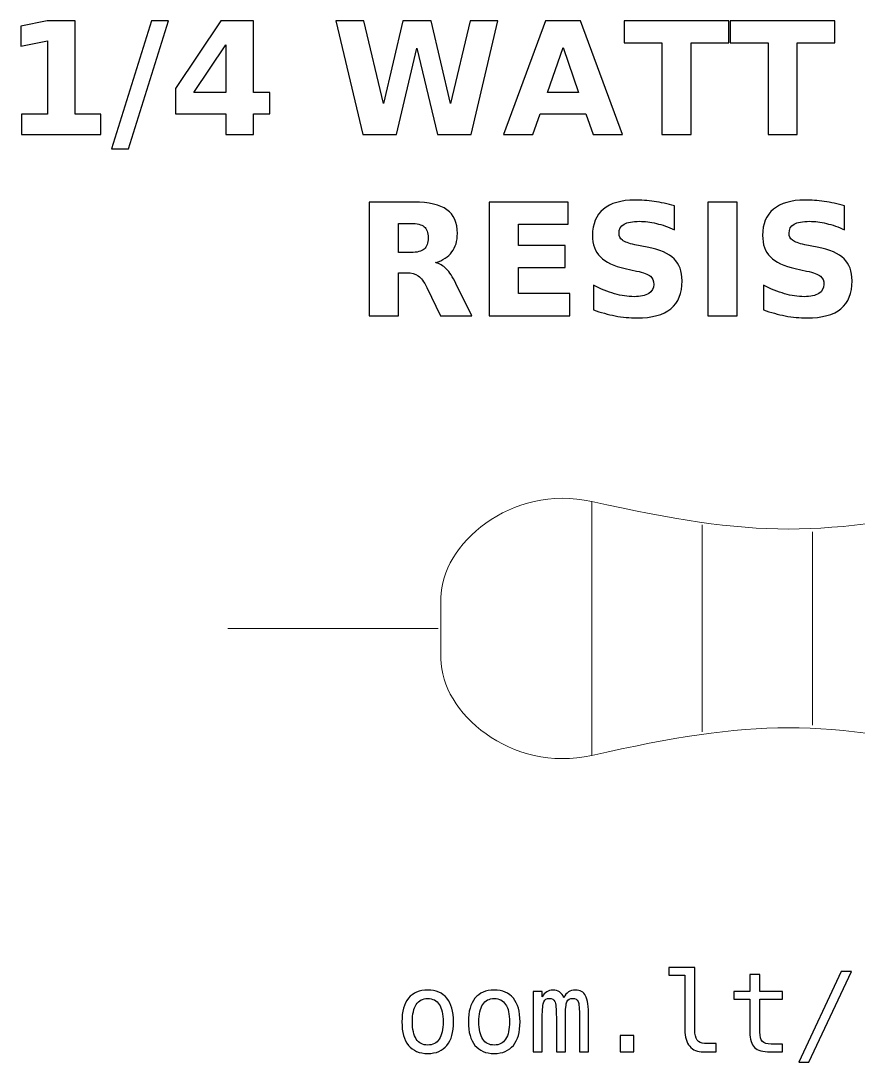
# Model space of a CAD drawing. Header units: centimetres. Extents: x -11.2 to -9.8, y -15.24 to -14.3.
# Drawn here: x -11.196 to -10.437, y -15.243 to -14.3 of the extents above; entities that cross this region are included whole.
import ezdxf

# ---------------------------------------------------------------- set-up
doc = ezdxf.new("R2010")
doc.units = ezdxf.units.CM
doc.header["$MEASUREMENT"] = 0
doc.layers.add('Layer 1', color=7, linetype='Continuous')

msp = doc.modelspace()

# ---------------------------------------------------------------- linework, layer by layer
at = {"layer": 'Layer 1', "color": 250}
for points, knots in [([(-11.19506, -14.38415), (-11.19506, -14.38415), (-11.17163, -14.38415), (-11.17163, -14.38415), (-11.17163, -14.38415), (-11.17163, -14.38415), (-11.17163, -14.31766), (-11.17163, -14.31766), (-11.17163, -14.31766), (-11.17163, -14.31766), (-11.19567, -14.32263), (-11.19567, -14.32263), (-11.19567, -14.32263), (-11.19567, -14.32263), (-11.19567, -14.30456), (-11.19567, -14.30456), (-11.19567, -14.30456), (-11.19567, -14.30456), (-11.17177, -14.2996), (-11.17177, -14.2996), (-11.17177, -14.2996), (-11.17177, -14.2996), (-11.14656, -14.2996), (-11.14656, -14.2996), (-11.14656, -14.2996), (-11.14656, -14.2996), (-11.14656, -14.38415), (-11.14656, -14.38415), (-11.14656, -14.38415), (-11.14656, -14.38415), (-11.12314, -14.38415), (-11.12314, -14.38415), (-11.12314, -14.38415), (-11.12314, -14.38415), (-11.12314, -14.40247), (-11.12314, -14.40247), (-11.12314, -14.40247), (-11.12314, -14.40247), (-11.19506, -14.40247), (-11.19506, -14.40247), (-11.19506, -14.40247), (-11.19506, -14.40247), (-11.19506, -14.38415), (-11.19506, -14.38415)], [0, 0, 0, 0, 0.090909, 0.090909, 0.090909, 0.090909, 0.181818, 0.181818, 0.181818, 0.181818, 0.272727, 0.272727, 0.272727, 0.272727, 0.363636, 0.363636, 0.363636, 0.363636, 0.454545, 0.454545, 0.454545, 0.454545, 0.545455, 0.545455, 0.545455, 0.545455, 0.636364, 0.636364, 0.636364, 0.636364, 0.727273, 0.727273, 0.727273, 0.727273, 0.818182, 0.818182, 0.818182, 0.818182, 0.909091, 0.909091, 0.909091, 0.909091, 1, 1, 1, 1]), ([(-11.07716, -14.2996), (-11.07716, -14.2996), (-11.06187, -14.2996), (-11.06187, -14.2996), (-11.06187, -14.2996), (-11.06187, -14.2996), (-11.09818, -14.41557), (-11.09818, -14.41557), (-11.09818, -14.41557), (-11.09818, -14.41557), (-11.1134, -14.41557), (-11.1134, -14.41557), (-11.1134, -14.41557), (-11.1134, -14.41557), (-11.07716, -14.2996), (-11.07716, -14.2996)], [0, 0, 0, 0, 0.25, 0.25, 0.25, 0.25, 0.5, 0.5, 0.5, 0.5, 0.75, 0.75, 0.75, 0.75, 1, 1, 1, 1]), ([(-11.01432, -14.2996), (-11.01432, -14.2996), (-10.98482, -14.2996), (-10.98482, -14.2996), (-10.98482, -14.2996), (-10.98482, -14.2996), (-10.98482, -14.36451), (-10.98482, -14.36451), (-10.98482, -14.36451), (-10.98482, -14.36451), (-10.97015, -14.36451), (-10.97015, -14.36451), (-10.97015, -14.36451), (-10.97015, -14.36451), (-10.97015, -14.38373), (-10.97015, -14.38373), (-10.97015, -14.38373), (-10.97015, -14.38373), (-10.98482, -14.38373), (-10.98482, -14.38373), (-10.98482, -14.38373), (-10.98482, -14.38373), (-10.98482, -14.40247), (-10.98482, -14.40247), (-10.98482, -14.40247), (-10.98482, -14.40247), (-11.00989, -14.40247), (-11.00989, -14.40247), (-11.00989, -14.40247), (-11.00989, -14.40247), (-11.00989, -14.38373), (-11.00989, -14.38373), (-11.00989, -14.38373), (-11.00989, -14.38373), (-11.05552, -14.38373), (-11.05552, -14.38373), (-11.05552, -14.38373), (-11.05552, -14.38373), (-11.05552, -14.36098), (-11.05552, -14.36098), (-11.05552, -14.36098), (-11.05552, -14.36098), (-11.01432, -14.2996), (-11.01432, -14.2996)], [0, 0, 0, 0, 0.090909, 0.090909, 0.090909, 0.090909, 0.181818, 0.181818, 0.181818, 0.181818, 0.272727, 0.272727, 0.272727, 0.272727, 0.363636, 0.363636, 0.363636, 0.363636, 0.454545, 0.454545, 0.454545, 0.454545, 0.545455, 0.545455, 0.545455, 0.545455, 0.636364, 0.636364, 0.636364, 0.636364, 0.727273, 0.727273, 0.727273, 0.727273, 0.818182, 0.818182, 0.818182, 0.818182, 0.909091, 0.909091, 0.909091, 0.909091, 1, 1, 1, 1]), ([(-10.91034, -14.2996), (-10.91034, -14.2996), (-10.88492, -14.2996), (-10.88492, -14.2996), (-10.88492, -14.2996), (-10.88492, -14.2996), (-10.86714, -14.37437), (-10.86714, -14.37437), (-10.86714, -14.37437), (-10.86714, -14.37437), (-10.8495, -14.2996), (-10.8495, -14.2996), (-10.8495, -14.2996), (-10.8495, -14.2996), (-10.82393, -14.2996), (-10.82393, -14.2996), (-10.82393, -14.2996), (-10.82393, -14.2996), (-10.8063, -14.37437), (-10.8063, -14.37437), (-10.8063, -14.37437), (-10.8063, -14.37437), (-10.78852, -14.2996), (-10.78852, -14.2996), (-10.78852, -14.2996), (-10.78852, -14.2996), (-10.7633, -14.2996), (-10.7633, -14.2996), (-10.7633, -14.2996), (-10.7633, -14.2996), (-10.78755, -14.40247), (-10.78755, -14.40247), (-10.78755, -14.40247), (-10.78755, -14.40247), (-10.81815, -14.40247), (-10.81815, -14.40247), (-10.81815, -14.40247), (-10.81815, -14.40247), (-10.83682, -14.32427), (-10.83682, -14.32427), (-10.83682, -14.32427), (-10.83682, -14.32427), (-10.85528, -14.40247), (-10.85528, -14.40247), (-10.85528, -14.40247), (-10.85528, -14.40247), (-10.88588, -14.40247), (-10.88588, -14.40247), (-10.88588, -14.40247), (-10.88588, -14.40247), (-10.91034, -14.2996), (-10.91034, -14.2996)], [0, 0, 0, 0, 0.076923, 0.076923, 0.076923, 0.076923, 0.153846, 0.153846, 0.153846, 0.153846, 0.230769, 0.230769, 0.230769, 0.230769, 0.307692, 0.307692, 0.307692, 0.307692, 0.384615, 0.384615, 0.384615, 0.384615, 0.461538, 0.461538, 0.461538, 0.461538, 0.538462, 0.538462, 0.538462, 0.538462, 0.615385, 0.615385, 0.615385, 0.615385, 0.692308, 0.692308, 0.692308, 0.692308, 0.769231, 0.769231, 0.769231, 0.769231, 0.846154, 0.846154, 0.846154, 0.846154, 0.923077, 0.923077, 0.923077, 0.923077, 1, 1, 1, 1]), ([(-10.68353, -14.38375), (-10.68353, -14.38375), (-10.72502, -14.38375), (-10.72502, -14.38375), (-10.72502, -14.38375), (-10.72502, -14.38375), (-10.73156, -14.40247), (-10.73156, -14.40247), (-10.73156, -14.40247), (-10.73156, -14.40247), (-10.75823, -14.40247), (-10.75823, -14.40247), (-10.75823, -14.40247), (-10.75823, -14.40247), (-10.72013, -14.2996), (-10.72013, -14.2996), (-10.72013, -14.2996), (-10.72013, -14.2996), (-10.6885, -14.2996), (-10.6885, -14.2996), (-10.6885, -14.2996), (-10.6885, -14.2996), (-10.6504, -14.40247), (-10.6504, -14.40247), (-10.6504, -14.40247), (-10.6504, -14.40247), (-10.67707, -14.40247), (-10.67707, -14.40247), (-10.67707, -14.40247), (-10.67707, -14.40247), (-10.68353, -14.38375), (-10.68353, -14.38375)], [0, 0, 0, 0, 0.125, 0.125, 0.125, 0.125, 0.25, 0.25, 0.25, 0.25, 0.375, 0.375, 0.375, 0.375, 0.5, 0.5, 0.5, 0.5, 0.625, 0.625, 0.625, 0.625, 0.75, 0.75, 0.75, 0.75, 0.875, 0.875, 0.875, 0.875, 1, 1, 1, 1]), ([(-10.64901, -14.2996), (-10.64901, -14.2996), (-10.55421, -14.2996), (-10.55421, -14.2996), (-10.55421, -14.2996), (-10.55421, -14.2996), (-10.55421, -14.31966), (-10.55421, -14.31966), (-10.55421, -14.31966), (-10.55421, -14.31966), (-10.58831, -14.31966), (-10.58831, -14.31966), (-10.58831, -14.31966), (-10.58831, -14.31966), (-10.58831, -14.40247), (-10.58831, -14.40247), (-10.58831, -14.40247), (-10.58831, -14.40247), (-10.61484, -14.40247), (-10.61484, -14.40247), (-10.61484, -14.40247), (-10.61484, -14.40247), (-10.61484, -14.31966), (-10.61484, -14.31966), (-10.61484, -14.31966), (-10.61484, -14.31966), (-10.64901, -14.31966), (-10.64901, -14.31966), (-10.64901, -14.31966), (-10.64901, -14.31966), (-10.64901, -14.2996), (-10.64901, -14.2996)], [0, 0, 0, 0, 0.125, 0.125, 0.125, 0.125, 0.25, 0.25, 0.25, 0.25, 0.375, 0.375, 0.375, 0.375, 0.5, 0.5, 0.5, 0.5, 0.625, 0.625, 0.625, 0.625, 0.75, 0.75, 0.75, 0.75, 0.875, 0.875, 0.875, 0.875, 1, 1, 1, 1]), ([(-10.55275, -14.2996), (-10.55275, -14.2996), (-10.45795, -14.2996), (-10.45795, -14.2996), (-10.45795, -14.2996), (-10.45795, -14.2996), (-10.45795, -14.31966), (-10.45795, -14.31966), (-10.45795, -14.31966), (-10.45795, -14.31966), (-10.49205, -14.31966), (-10.49205, -14.31966), (-10.49205, -14.31966), (-10.49205, -14.31966), (-10.49205, -14.40247), (-10.49205, -14.40247), (-10.49205, -14.40247), (-10.49205, -14.40247), (-10.51858, -14.40247), (-10.51858, -14.40247), (-10.51858, -14.40247), (-10.51858, -14.40247), (-10.51858, -14.31966), (-10.51858, -14.31966), (-10.51858, -14.31966), (-10.51858, -14.31966), (-10.55275, -14.31966), (-10.55275, -14.31966), (-10.55275, -14.31966), (-10.55275, -14.31966), (-10.55275, -14.2996), (-10.55275, -14.2996)], [0, 0, 0, 0, 0.125, 0.125, 0.125, 0.125, 0.25, 0.25, 0.25, 0.25, 0.375, 0.375, 0.375, 0.375, 0.5, 0.5, 0.5, 0.5, 0.625, 0.625, 0.625, 0.625, 0.75, 0.75, 0.75, 0.75, 0.875, 0.875, 0.875, 0.875, 1, 1, 1, 1]), ([(-11.00989, -14.32145), (-11.00989, -14.32145), (-11.03899, -14.36451), (-11.03899, -14.36451), (-11.03899, -14.36451), (-11.03899, -14.36451), (-11.00989, -14.36451), (-11.00989, -14.36451), (-11.00989, -14.36451), (-11.00989, -14.36451), (-11.00989, -14.32145), (-11.00989, -14.32145)], [0, 0, 0, 0, 0.333333, 0.333333, 0.333333, 0.333333, 0.666667, 0.666667, 0.666667, 0.666667, 1, 1, 1, 1]), ([(-10.71841, -14.36465), (-10.71841, -14.36465), (-10.69021, -14.36465), (-10.69021, -14.36465), (-10.69021, -14.36465), (-10.69021, -14.36465), (-10.70428, -14.32373), (-10.70428, -14.32373), (-10.70428, -14.32373), (-10.70428, -14.32373), (-10.71841, -14.36465), (-10.71841, -14.36465)], [0, 0, 0, 0, 0.333333, 0.333333, 0.333333, 0.333333, 0.666667, 0.666667, 0.666667, 0.666667, 1, 1, 1, 1]), ([(-10.85333, -14.5278), (-10.85333, -14.5278), (-10.85333, -14.56672), (-10.85333, -14.56672), (-10.85333, -14.56672), (-10.85333, -14.56672), (-10.87986, -14.56672), (-10.87986, -14.56672), (-10.87986, -14.56672), (-10.87986, -14.56672), (-10.87986, -14.46385), (-10.87986, -14.46385), (-10.87986, -14.46385), (-10.87986, -14.46385), (-10.83934, -14.46385), (-10.83934, -14.46385), (-10.83934, -14.46385), (-10.82579, -14.46385), (-10.81584, -14.46613), (-10.80954, -14.47067), (-10.80954, -14.47067), (-10.80322, -14.47521), (-10.80006, -14.48241), (-10.80006, -14.49224), (-10.80006, -14.49224), (-10.80006, -14.49903), (-10.80171, -14.50463), (-10.80498, -14.50898), (-10.80498, -14.50898), (-10.80827, -14.51336), (-10.81323, -14.51658), (-10.81984, -14.51863), (-10.81984, -14.51863), (-10.81622, -14.51947), (-10.81295, -14.52133), (-10.81008, -14.52425), (-10.81008, -14.52425), (-10.80721, -14.52716), (-10.80432, -14.53158), (-10.80138, -14.53751), (-10.80138, -14.53751), (-10.80138, -14.53751), (-10.78696, -14.56672), (-10.78696, -14.56672), (-10.78696, -14.56672), (-10.78696, -14.56672), (-10.81523, -14.56672), (-10.81523, -14.56672), (-10.81523, -14.56672), (-10.81523, -14.56672), (-10.82777, -14.54116), (-10.82777, -14.54116), (-10.82777, -14.54116), (-10.83028, -14.53603), (-10.83285, -14.5325), (-10.83546, -14.53062), (-10.83546, -14.53062), (-10.83805, -14.52874), (-10.8415, -14.5278), (-10.84583, -14.5278), (-10.84583, -14.5278), (-10.84583, -14.5278), (-10.85333, -14.5278), (-10.85333, -14.5278)], [0, 0, 0, 0, 0.0625, 0.0625, 0.0625, 0.0625, 0.125, 0.125, 0.125, 0.125, 0.1875, 0.1875, 0.1875, 0.1875, 0.25, 0.25, 0.25, 0.25, 0.3125, 0.3125, 0.3125, 0.3125, 0.375, 0.375, 0.375, 0.375, 0.4375, 0.4375, 0.4375, 0.4375, 0.5, 0.5, 0.5, 0.5, 0.5625, 0.5625, 0.5625, 0.5625, 0.625, 0.625, 0.625, 0.625, 0.6875, 0.6875, 0.6875, 0.6875, 0.75, 0.75, 0.75, 0.75, 0.8125, 0.8125, 0.8125, 0.8125, 0.875, 0.875, 0.875, 0.875, 0.9375, 0.9375, 0.9375, 0.9375, 1, 1, 1, 1]), ([(-10.77121, -14.46385), (-10.77121, -14.46385), (-10.69962, -14.46385), (-10.69962, -14.46385), (-10.69962, -14.46385), (-10.69962, -14.46385), (-10.69962, -14.48391), (-10.69962, -14.48391), (-10.69962, -14.48391), (-10.69962, -14.48391), (-10.74468, -14.48391), (-10.74468, -14.48391), (-10.74468, -14.48391), (-10.74468, -14.48391), (-10.74468, -14.50306), (-10.74468, -14.50306), (-10.74468, -14.50306), (-10.74468, -14.50306), (-10.70233, -14.50306), (-10.70233, -14.50306), (-10.70233, -14.50306), (-10.70233, -14.50306), (-10.70233, -14.52312), (-10.70233, -14.52312), (-10.70233, -14.52312), (-10.70233, -14.52312), (-10.74468, -14.52312), (-10.74468, -14.52312), (-10.74468, -14.52312), (-10.74468, -14.52312), (-10.74468, -14.54666), (-10.74468, -14.54666), (-10.74468, -14.54666), (-10.74468, -14.54666), (-10.69812, -14.54666), (-10.69812, -14.54666), (-10.69812, -14.54666), (-10.69812, -14.54666), (-10.69812, -14.56672), (-10.69812, -14.56672), (-10.69812, -14.56672), (-10.69812, -14.56672), (-10.77121, -14.56672), (-10.77121, -14.56672), (-10.77121, -14.56672), (-10.77121, -14.56672), (-10.77121, -14.46385), (-10.77121, -14.46385)], [0, 0, 0, 0, 0.083333, 0.083333, 0.083333, 0.083333, 0.166667, 0.166667, 0.166667, 0.166667, 0.25, 0.25, 0.25, 0.25, 0.333333, 0.333333, 0.333333, 0.333333, 0.416667, 0.416667, 0.416667, 0.416667, 0.5, 0.5, 0.5, 0.5, 0.583333, 0.583333, 0.583333, 0.583333, 0.666667, 0.666667, 0.666667, 0.666667, 0.75, 0.75, 0.75, 0.75, 0.833333, 0.833333, 0.833333, 0.833333, 0.916667, 0.916667, 0.916667, 0.916667, 1, 1, 1, 1]), ([(-10.60322, -14.4671), (-10.60322, -14.4671), (-10.60322, -14.48885), (-10.60322, -14.48885), (-10.60322, -14.48885), (-10.60887, -14.48633), (-10.61439, -14.48443), (-10.61975, -14.48314), (-10.61975, -14.48314), (-10.62514, -14.48184), (-10.63022, -14.48121), (-10.63499, -14.48121), (-10.63499, -14.48121), (-10.64132, -14.48121), (-10.64602, -14.48208), (-10.64906, -14.48382), (-10.64906, -14.48382), (-10.65209, -14.48558), (-10.6536, -14.48829), (-10.6536, -14.49196), (-10.6536, -14.49196), (-10.6536, -14.49471), (-10.65259, -14.49687), (-10.65054, -14.4984), (-10.65054, -14.4984), (-10.64849, -14.49993), (-10.64478, -14.50127), (-10.63939, -14.50237), (-10.63939, -14.50237), (-10.63939, -14.50237), (-10.6281, -14.50463), (-10.6281, -14.50463), (-10.6281, -14.50463), (-10.61665, -14.50694), (-10.60854, -14.51042), (-10.60372, -14.51512), (-10.60372, -14.51512), (-10.59889, -14.5198), (-10.59647, -14.52646), (-10.59647, -14.53509), (-10.59647, -14.53509), (-10.59647, -14.54645), (-10.59983, -14.55489), (-10.60656, -14.56042), (-10.60656, -14.56042), (-10.61329, -14.56594), (-10.62356, -14.56872), (-10.63739, -14.56872), (-10.63739, -14.56872), (-10.64393, -14.56872), (-10.65047, -14.56811), (-10.65703, -14.56686), (-10.65703, -14.56686), (-10.66359, -14.56561), (-10.67018, -14.56378), (-10.67674, -14.56136), (-10.67674, -14.56136), (-10.67674, -14.56136), (-10.67674, -14.53897), (-10.67674, -14.53897), (-10.67674, -14.53897), (-10.67018, -14.54245), (-10.66383, -14.54508), (-10.65769, -14.54685), (-10.65769, -14.54685), (-10.65155, -14.54861), (-10.64565, -14.5495), (-10.63996, -14.5495), (-10.63996, -14.5495), (-10.63417, -14.5495), (-10.62973, -14.54854), (-10.62665, -14.54661), (-10.62665, -14.54661), (-10.62356, -14.54468), (-10.62204, -14.54193), (-10.62204, -14.53833), (-10.62204, -14.53833), (-10.62204, -14.53513), (-10.62307, -14.53264), (-10.62516, -14.5309), (-10.62516, -14.5309), (-10.62726, -14.52916), (-10.63142, -14.52759), (-10.63768, -14.52622), (-10.63768, -14.52622), (-10.63768, -14.52622), (-10.64795, -14.52394), (-10.64795, -14.52394), (-10.64795, -14.52394), (-10.65823, -14.52173), (-10.66576, -14.51823), (-10.67051, -14.5134), (-10.67051, -14.5134), (-10.67526, -14.50858), (-10.67763, -14.50207), (-10.67763, -14.49391), (-10.67763, -14.49391), (-10.67763, -14.48365), (-10.67432, -14.47577), (-10.66771, -14.47027), (-10.66771, -14.47027), (-10.6611, -14.46474), (-10.6516, -14.46199), (-10.63918, -14.46199), (-10.63918, -14.46199), (-10.63354, -14.46199), (-10.62773, -14.46242), (-10.62175, -14.46326), (-10.62175, -14.46326), (-10.61578, -14.46411), (-10.6096, -14.46538), (-10.60322, -14.4671)], [0, 0, 0, 0, 0.035714, 0.035714, 0.035714, 0.035714, 0.071429, 0.071429, 0.071429, 0.071429, 0.107143, 0.107143, 0.107143, 0.107143, 0.142857, 0.142857, 0.142857, 0.142857, 0.178571, 0.178571, 0.178571, 0.178571, 0.214286, 0.214286, 0.214286, 0.214286, 0.25, 0.25, 0.25, 0.25, 0.285714, 0.285714, 0.285714, 0.285714, 0.321429, 0.321429, 0.321429, 0.321429, 0.357143, 0.357143, 0.357143, 0.357143, 0.392857, 0.392857, 0.392857, 0.392857, 0.428571, 0.428571, 0.428571, 0.428571, 0.464286, 0.464286, 0.464286, 0.464286, 0.5, 0.5, 0.5, 0.5, 0.535714, 0.535714, 0.535714, 0.535714, 0.571429, 0.571429, 0.571429, 0.571429, 0.607143, 0.607143, 0.607143, 0.607143, 0.642857, 0.642857, 0.642857, 0.642857, 0.678571, 0.678571, 0.678571, 0.678571, 0.714286, 0.714286, 0.714286, 0.714286, 0.75, 0.75, 0.75, 0.75, 0.785714, 0.785714, 0.785714, 0.785714, 0.821429, 0.821429, 0.821429, 0.821429, 0.857143, 0.857143, 0.857143, 0.857143, 0.892857, 0.892857, 0.892857, 0.892857, 0.928571, 0.928571, 0.928571, 0.928571, 0.964286, 0.964286, 0.964286, 0.964286, 1, 1, 1, 1]), ([(-10.57319, -14.46385), (-10.57319, -14.46385), (-10.54666, -14.46385), (-10.54666, -14.46385), (-10.54666, -14.46385), (-10.54666, -14.46385), (-10.54666, -14.56672), (-10.54666, -14.56672), (-10.54666, -14.56672), (-10.54666, -14.56672), (-10.57319, -14.56672), (-10.57319, -14.56672), (-10.57319, -14.56672), (-10.57319, -14.56672), (-10.57319, -14.46385), (-10.57319, -14.46385)], [0, 0, 0, 0, 0.25, 0.25, 0.25, 0.25, 0.5, 0.5, 0.5, 0.5, 0.75, 0.75, 0.75, 0.75, 1, 1, 1, 1]), ([(-10.44911, -14.4671), (-10.44911, -14.4671), (-10.44911, -14.48885), (-10.44911, -14.48885), (-10.44911, -14.48885), (-10.45476, -14.48633), (-10.46028, -14.48443), (-10.46564, -14.48314), (-10.46564, -14.48314), (-10.47103, -14.48184), (-10.47611, -14.48121), (-10.48088, -14.48121), (-10.48088, -14.48121), (-10.48721, -14.48121), (-10.49191, -14.48208), (-10.49495, -14.48382), (-10.49495, -14.48382), (-10.49798, -14.48558), (-10.49949, -14.48829), (-10.49949, -14.49196), (-10.49949, -14.49196), (-10.49949, -14.49471), (-10.49848, -14.49687), (-10.49643, -14.4984), (-10.49643, -14.4984), (-10.49438, -14.49993), (-10.49067, -14.50127), (-10.48528, -14.50237), (-10.48528, -14.50237), (-10.48528, -14.50237), (-10.47399, -14.50463), (-10.47399, -14.50463), (-10.47399, -14.50463), (-10.46254, -14.50694), (-10.45443, -14.51042), (-10.44961, -14.51512), (-10.44961, -14.51512), (-10.44478, -14.5198), (-10.44236, -14.52646), (-10.44236, -14.53509), (-10.44236, -14.53509), (-10.44236, -14.54645), (-10.44572, -14.55489), (-10.45245, -14.56042), (-10.45245, -14.56042), (-10.45918, -14.56594), (-10.46945, -14.56872), (-10.48328, -14.56872), (-10.48328, -14.56872), (-10.48982, -14.56872), (-10.49636, -14.56811), (-10.50292, -14.56686), (-10.50292, -14.56686), (-10.50948, -14.56561), (-10.51607, -14.56378), (-10.52263, -14.56136), (-10.52263, -14.56136), (-10.52263, -14.56136), (-10.52263, -14.53897), (-10.52263, -14.53897), (-10.52263, -14.53897), (-10.51607, -14.54245), (-10.50972, -14.54508), (-10.50358, -14.54685), (-10.50358, -14.54685), (-10.49744, -14.54861), (-10.49154, -14.5495), (-10.48585, -14.5495), (-10.48585, -14.5495), (-10.48006, -14.5495), (-10.47562, -14.54854), (-10.47254, -14.54661), (-10.47254, -14.54661), (-10.46945, -14.54468), (-10.46793, -14.54193), (-10.46793, -14.53833), (-10.46793, -14.53833), (-10.46793, -14.53513), (-10.46896, -14.53264), (-10.47105, -14.5309), (-10.47105, -14.5309), (-10.47315, -14.52916), (-10.47731, -14.52759), (-10.48357, -14.52622), (-10.48357, -14.52622), (-10.48357, -14.52622), (-10.49384, -14.52394), (-10.49384, -14.52394), (-10.49384, -14.52394), (-10.50412, -14.52173), (-10.51165, -14.51823), (-10.5164, -14.5134), (-10.5164, -14.5134), (-10.52115, -14.50858), (-10.52352, -14.50207), (-10.52352, -14.49391), (-10.52352, -14.49391), (-10.52352, -14.48365), (-10.52021, -14.47577), (-10.5136, -14.47027), (-10.5136, -14.47027), (-10.50699, -14.46474), (-10.49749, -14.46199), (-10.48507, -14.46199), (-10.48507, -14.46199), (-10.47943, -14.46199), (-10.47362, -14.46242), (-10.46764, -14.46326), (-10.46764, -14.46326), (-10.46167, -14.46411), (-10.45549, -14.46538), (-10.44911, -14.4671)], [0, 0, 0, 0, 0.035714, 0.035714, 0.035714, 0.035714, 0.071429, 0.071429, 0.071429, 0.071429, 0.107143, 0.107143, 0.107143, 0.107143, 0.142857, 0.142857, 0.142857, 0.142857, 0.178571, 0.178571, 0.178571, 0.178571, 0.214286, 0.214286, 0.214286, 0.214286, 0.25, 0.25, 0.25, 0.25, 0.285714, 0.285714, 0.285714, 0.285714, 0.321429, 0.321429, 0.321429, 0.321429, 0.357143, 0.357143, 0.357143, 0.357143, 0.392857, 0.392857, 0.392857, 0.392857, 0.428571, 0.428571, 0.428571, 0.428571, 0.464286, 0.464286, 0.464286, 0.464286, 0.5, 0.5, 0.5, 0.5, 0.535714, 0.535714, 0.535714, 0.535714, 0.571429, 0.571429, 0.571429, 0.571429, 0.607143, 0.607143, 0.607143, 0.607143, 0.642857, 0.642857, 0.642857, 0.642857, 0.678571, 0.678571, 0.678571, 0.678571, 0.714286, 0.714286, 0.714286, 0.714286, 0.75, 0.75, 0.75, 0.75, 0.785714, 0.785714, 0.785714, 0.785714, 0.821429, 0.821429, 0.821429, 0.821429, 0.857143, 0.857143, 0.857143, 0.857143, 0.892857, 0.892857, 0.892857, 0.892857, 0.928571, 0.928571, 0.928571, 0.928571, 0.964286, 0.964286, 0.964286, 0.964286, 1, 1, 1, 1]), ([(-10.84216, -14.50948), (-10.83661, -14.50948), (-10.83261, -14.50844), (-10.83021, -14.50637), (-10.83021, -14.50637), (-10.82779, -14.5043), (-10.82659, -14.50089), (-10.82659, -14.49616), (-10.82659, -14.49616), (-10.82659, -14.49148), (-10.82779, -14.48812), (-10.83021, -14.4861), (-10.83021, -14.4861), (-10.83261, -14.48408), (-10.83661, -14.48307), (-10.84216, -14.48307), (-10.84216, -14.48307), (-10.84216, -14.48307), (-10.85333, -14.48307), (-10.85333, -14.48307), (-10.85333, -14.48307), (-10.85333, -14.48307), (-10.85333, -14.50948), (-10.85333, -14.50948), (-10.85333, -14.50948), (-10.85333, -14.50948), (-10.84216, -14.50948), (-10.84216, -14.50948)], [0, 0, 0, 0, 0.142857, 0.142857, 0.142857, 0.142857, 0.285714, 0.285714, 0.285714, 0.285714, 0.428571, 0.428571, 0.428571, 0.428571, 0.571429, 0.571429, 0.571429, 0.571429, 0.714286, 0.714286, 0.714286, 0.714286, 0.857143, 0.857143, 0.857143, 0.857143, 1, 1, 1, 1]), ([(-10.58497, -15.2138), (-10.58497, -15.21784), (-10.58423, -15.22087), (-10.58275, -15.22292), (-10.58275, -15.22292), (-10.58127, -15.22497), (-10.57908, -15.226), (-10.57618, -15.226), (-10.57618, -15.226), (-10.57618, -15.226), (-10.56568, -15.226), (-10.56568, -15.226), (-10.56568, -15.226), (-10.56568, -15.226), (-10.56568, -15.23362), (-10.56568, -15.23362), (-10.56568, -15.23362), (-10.56568, -15.23362), (-10.57705, -15.23362), (-10.57705, -15.23362), (-10.57705, -15.23362), (-10.58243, -15.23362), (-10.58658, -15.23189), (-10.58953, -15.22844), (-10.58953, -15.22844), (-10.59248, -15.22499), (-10.59395, -15.2201), (-10.59395, -15.2138), (-10.59395, -15.2138), (-10.59395, -15.2138), (-10.59395, -15.16413), (-10.59395, -15.16413), (-10.59395, -15.16413), (-10.59395, -15.16413), (-10.60835, -15.16413), (-10.60835, -15.16413), (-10.60835, -15.16413), (-10.60835, -15.16413), (-10.60835, -15.1571), (-10.60835, -15.1571), (-10.60835, -15.1571), (-10.60835, -15.1571), (-10.58497, -15.1571), (-10.58497, -15.1571), (-10.58497, -15.1571), (-10.58497, -15.1571), (-10.58497, -15.2138), (-10.58497, -15.2138)], [0, 0, 0, 0, 0.083333, 0.083333, 0.083333, 0.083333, 0.166667, 0.166667, 0.166667, 0.166667, 0.25, 0.25, 0.25, 0.25, 0.333333, 0.333333, 0.333333, 0.333333, 0.416667, 0.416667, 0.416667, 0.416667, 0.5, 0.5, 0.5, 0.5, 0.583333, 0.583333, 0.583333, 0.583333, 0.666667, 0.666667, 0.666667, 0.666667, 0.75, 0.75, 0.75, 0.75, 0.833333, 0.833333, 0.833333, 0.833333, 0.916667, 0.916667, 0.916667, 0.916667, 1, 1, 1, 1]), ([(-10.52597, -15.1634), (-10.52597, -15.1634), (-10.52597, -15.17893), (-10.52597, -15.17893), (-10.52597, -15.17893), (-10.52597, -15.17893), (-10.50555, -15.17893), (-10.50555, -15.17893), (-10.50555, -15.17893), (-10.50555, -15.17893), (-10.50555, -15.18592), (-10.50555, -15.18592), (-10.50555, -15.18592), (-10.50555, -15.18592), (-10.52597, -15.18592), (-10.52597, -15.18592), (-10.52597, -15.18592), (-10.52597, -15.18592), (-10.52597, -15.2156), (-10.52597, -15.2156), (-10.52597, -15.2156), (-10.52597, -15.21964), (-10.52521, -15.22245), (-10.52367, -15.22404), (-10.52367, -15.22404), (-10.52214, -15.22564), (-10.51947, -15.22644), (-10.51567, -15.22644), (-10.51567, -15.22644), (-10.51567, -15.22644), (-10.50555, -15.22644), (-10.50555, -15.22644), (-10.50555, -15.22644), (-10.50555, -15.22644), (-10.50555, -15.23362), (-10.50555, -15.23362), (-10.50555, -15.23362), (-10.50555, -15.23362), (-10.51654, -15.23362), (-10.51654, -15.23362), (-10.51654, -15.23362), (-10.52329, -15.23362), (-10.52804, -15.23227), (-10.53081, -15.22957), (-10.53081, -15.22957), (-10.53357, -15.22687), (-10.53496, -15.2222), (-10.53496, -15.2156), (-10.53496, -15.2156), (-10.53496, -15.2156), (-10.53496, -15.18592), (-10.53496, -15.18592), (-10.53496, -15.18592), (-10.53496, -15.18592), (-10.54956, -15.18592), (-10.54956, -15.18592), (-10.54956, -15.18592), (-10.54956, -15.18592), (-10.54956, -15.17893), (-10.54956, -15.17893), (-10.54956, -15.17893), (-10.54956, -15.17893), (-10.53496, -15.17893), (-10.53496, -15.17893), (-10.53496, -15.17893), (-10.53496, -15.17893), (-10.53496, -15.1634), (-10.53496, -15.1634), (-10.53496, -15.1634), (-10.53496, -15.1634), (-10.52597, -15.1634), (-10.52597, -15.1634)], [0, 0, 0, 0, 0.055556, 0.055556, 0.055556, 0.055556, 0.111111, 0.111111, 0.111111, 0.111111, 0.166667, 0.166667, 0.166667, 0.166667, 0.222222, 0.222222, 0.222222, 0.222222, 0.277778, 0.277778, 0.277778, 0.277778, 0.333333, 0.333333, 0.333333, 0.333333, 0.388889, 0.388889, 0.388889, 0.388889, 0.444444, 0.444444, 0.444444, 0.444444, 0.5, 0.5, 0.5, 0.5, 0.555556, 0.555556, 0.555556, 0.555556, 0.611111, 0.611111, 0.611111, 0.611111, 0.666667, 0.666667, 0.666667, 0.666667, 0.722222, 0.722222, 0.722222, 0.722222, 0.777778, 0.777778, 0.777778, 0.777778, 0.833333, 0.833333, 0.833333, 0.833333, 0.888889, 0.888889, 0.888889, 0.888889, 0.944444, 0.944444, 0.944444, 0.944444, 1, 1, 1, 1]), ([(-10.45233, -15.16071), (-10.45233, -15.16071), (-10.44304, -15.16071), (-10.44304, -15.16071), (-10.44304, -15.16071), (-10.44304, -15.16071), (-10.48143, -15.2429), (-10.48143, -15.2429), (-10.48143, -15.2429), (-10.48143, -15.2429), (-10.49077, -15.2429), (-10.49077, -15.2429), (-10.49077, -15.2429), (-10.49077, -15.2429), (-10.45233, -15.16071), (-10.45233, -15.16071)], [0, 0, 0, 0, 0.25, 0.25, 0.25, 0.25, 0.5, 0.5, 0.5, 0.5, 0.75, 0.75, 0.75, 0.75, 1, 1, 1, 1]), ([(-10.82692, -15.17761), (-10.81934, -15.17761), (-10.81354, -15.18006), (-10.80952, -15.18498), (-10.80952, -15.18498), (-10.8055, -15.1899), (-10.80349, -15.19702), (-10.80349, -15.20632), (-10.80349, -15.20632), (-10.80349, -15.21567), (-10.80549, -15.22279), (-10.80949, -15.22769), (-10.80949, -15.22769), (-10.81351, -15.23259), (-10.81931, -15.23504), (-10.82692, -15.23504), (-10.82692, -15.23504), (-10.83452, -15.23504), (-10.84031, -15.23259), (-10.84433, -15.22769), (-10.84433, -15.22769), (-10.84833, -15.22279), (-10.85033, -15.21567), (-10.85033, -15.20632), (-10.85033, -15.20632), (-10.85033, -15.19702), (-10.84833, -15.1899), (-10.84433, -15.18498), (-10.84433, -15.18498), (-10.84031, -15.18006), (-10.83452, -15.17761), (-10.82692, -15.17761)], [0, 0, 0, 0, 0.125, 0.125, 0.125, 0.125, 0.25, 0.25, 0.25, 0.25, 0.375, 0.375, 0.375, 0.375, 0.5, 0.5, 0.5, 0.5, 0.625, 0.625, 0.625, 0.625, 0.75, 0.75, 0.75, 0.75, 0.875, 0.875, 0.875, 0.875, 1, 1, 1, 1]), ([(-10.76671, -15.17761), (-10.75913, -15.17761), (-10.75333, -15.18006), (-10.74931, -15.18498), (-10.74931, -15.18498), (-10.74529, -15.1899), (-10.74328, -15.19702), (-10.74328, -15.20632), (-10.74328, -15.20632), (-10.74328, -15.21567), (-10.74528, -15.22279), (-10.74928, -15.22769), (-10.74928, -15.22769), (-10.7533, -15.23259), (-10.7591, -15.23504), (-10.76671, -15.23504), (-10.76671, -15.23504), (-10.77431, -15.23504), (-10.7801, -15.23259), (-10.78412, -15.22769), (-10.78412, -15.22769), (-10.78812, -15.22279), (-10.79012, -15.21567), (-10.79012, -15.20632), (-10.79012, -15.20632), (-10.79012, -15.19702), (-10.78812, -15.1899), (-10.78412, -15.18498), (-10.78412, -15.18498), (-10.7801, -15.18006), (-10.77431, -15.17761), (-10.76671, -15.17761)], [0, 0, 0, 0, 0.125, 0.125, 0.125, 0.125, 0.25, 0.25, 0.25, 0.25, 0.375, 0.375, 0.375, 0.375, 0.5, 0.5, 0.5, 0.5, 0.625, 0.625, 0.625, 0.625, 0.75, 0.75, 0.75, 0.75, 0.875, 0.875, 0.875, 0.875, 1, 1, 1, 1]), ([(-10.70359, -15.1845), (-10.70249, -15.18215), (-10.70107, -15.18041), (-10.69935, -15.1793), (-10.69935, -15.1793), (-10.69765, -15.17818), (-10.69559, -15.17761), (-10.69319, -15.17761), (-10.69319, -15.17761), (-10.68879, -15.17761), (-10.68568, -15.17931), (-10.68388, -15.18271), (-10.68388, -15.18271), (-10.68207, -15.18612), (-10.68117, -15.19252), (-10.68117, -15.20193), (-10.68117, -15.20193), (-10.68117, -15.20193), (-10.68117, -15.23362), (-10.68117, -15.23362), (-10.68117, -15.23362), (-10.68117, -15.23362), (-10.68937, -15.23362), (-10.68937, -15.23362), (-10.68937, -15.23362), (-10.68937, -15.23362), (-10.68937, -15.20232), (-10.68937, -15.20232), (-10.68937, -15.20232), (-10.68937, -15.1946), (-10.6898, -15.18982), (-10.69067, -15.18793), (-10.69067, -15.18793), (-10.69152, -15.18607), (-10.6931, -15.18513), (-10.69539, -15.18513), (-10.69539, -15.18513), (-10.69799, -15.18513), (-10.69977, -15.18613), (-10.70074, -15.18813), (-10.70074, -15.18813), (-10.70169, -15.19013), (-10.70217, -15.19487), (-10.70217, -15.20232), (-10.70217, -15.20232), (-10.70217, -15.20232), (-10.70217, -15.23362), (-10.70217, -15.23362), (-10.70217, -15.23362), (-10.70217, -15.23362), (-10.71037, -15.23362), (-10.71037, -15.23362), (-10.71037, -15.23362), (-10.71037, -15.23362), (-10.71037, -15.20232), (-10.71037, -15.20232), (-10.71037, -15.20232), (-10.71037, -15.1945), (-10.71084, -15.18968), (-10.71177, -15.18787), (-10.71177, -15.18787), (-10.71269, -15.18605), (-10.71435, -15.18513), (-10.71677, -15.18513), (-10.71677, -15.18513), (-10.71915, -15.18513), (-10.72081, -15.18613), (-10.72172, -15.18813), (-10.72172, -15.18813), (-10.72266, -15.19013), (-10.72312, -15.19487), (-10.72312, -15.20232), (-10.72312, -15.20232), (-10.72312, -15.20232), (-10.72312, -15.23362), (-10.72312, -15.23362), (-10.72312, -15.23362), (-10.72312, -15.23362), (-10.73127, -15.23362), (-10.73127, -15.23362), (-10.73127, -15.23362), (-10.73127, -15.23362), (-10.73127, -15.17893), (-10.73127, -15.17893), (-10.73127, -15.17893), (-10.73127, -15.17893), (-10.72312, -15.17893), (-10.72312, -15.17893), (-10.72312, -15.17893), (-10.72312, -15.17893), (-10.72312, -15.18361), (-10.72312, -15.18361), (-10.72312, -15.18361), (-10.72206, -15.18166), (-10.72071, -15.18018), (-10.71909, -15.17915), (-10.71909, -15.17915), (-10.71749, -15.17813), (-10.71565, -15.17761), (-10.7136, -15.17761), (-10.7136, -15.17761), (-10.71112, -15.17761), (-10.70907, -15.17818), (-10.70742, -15.17931), (-10.70742, -15.17931), (-10.70577, -15.18046), (-10.7045, -15.18218), (-10.70359, -15.1845)], [0, 0, 0, 0, 0.037037, 0.037037, 0.037037, 0.037037, 0.074074, 0.074074, 0.074074, 0.074074, 0.111111, 0.111111, 0.111111, 0.111111, 0.148148, 0.148148, 0.148148, 0.148148, 0.185185, 0.185185, 0.185185, 0.185185, 0.222222, 0.222222, 0.222222, 0.222222, 0.259259, 0.259259, 0.259259, 0.259259, 0.296296, 0.296296, 0.296296, 0.296296, 0.333333, 0.333333, 0.333333, 0.333333, 0.37037, 0.37037, 0.37037, 0.37037, 0.407407, 0.407407, 0.407407, 0.407407, 0.444444, 0.444444, 0.444444, 0.444444, 0.481481, 0.481481, 0.481481, 0.481481, 0.518519, 0.518519, 0.518519, 0.518519, 0.555556, 0.555556, 0.555556, 0.555556, 0.592593, 0.592593, 0.592593, 0.592593, 0.62963, 0.62963, 0.62963, 0.62963, 0.666667, 0.666667, 0.666667, 0.666667, 0.703704, 0.703704, 0.703704, 0.703704, 0.740741, 0.740741, 0.740741, 0.740741, 0.777778, 0.777778, 0.777778, 0.777778, 0.814815, 0.814815, 0.814815, 0.814815, 0.851852, 0.851852, 0.851852, 0.851852, 0.888889, 0.888889, 0.888889, 0.888889, 0.925926, 0.925926, 0.925926, 0.925926, 0.962963, 0.962963, 0.962963, 0.962963, 1, 1, 1, 1]), ([(-10.82692, -15.18523), (-10.83149, -15.18523), (-10.83494, -15.187), (-10.83729, -15.19055), (-10.83729, -15.19055), (-10.83964, -15.1941), (-10.84081, -15.19937), (-10.84081, -15.20632), (-10.84081, -15.20632), (-10.84081, -15.21325), (-10.83964, -15.2185), (-10.83729, -15.22207), (-10.83729, -15.22207), (-10.83494, -15.22564), (-10.83149, -15.22742), (-10.82692, -15.22742), (-10.82692, -15.22742), (-10.82234, -15.22742), (-10.81887, -15.22564), (-10.81652, -15.22207), (-10.81652, -15.22207), (-10.81417, -15.2185), (-10.81301, -15.21325), (-10.81301, -15.20632), (-10.81301, -15.20632), (-10.81301, -15.19937), (-10.81417, -15.1941), (-10.81652, -15.19055), (-10.81652, -15.19055), (-10.81887, -15.187), (-10.82234, -15.18523), (-10.82692, -15.18523)], [0, 0, 0, 0, 0.125, 0.125, 0.125, 0.125, 0.25, 0.25, 0.25, 0.25, 0.375, 0.375, 0.375, 0.375, 0.5, 0.5, 0.5, 0.5, 0.625, 0.625, 0.625, 0.625, 0.75, 0.75, 0.75, 0.75, 0.875, 0.875, 0.875, 0.875, 1, 1, 1, 1]), ([(-10.76671, -15.18523), (-10.77128, -15.18523), (-10.77473, -15.187), (-10.77708, -15.19055), (-10.77708, -15.19055), (-10.77943, -15.1941), (-10.7806, -15.19937), (-10.7806, -15.20632), (-10.7806, -15.20632), (-10.7806, -15.21325), (-10.77943, -15.2185), (-10.77708, -15.22207), (-10.77708, -15.22207), (-10.77473, -15.22564), (-10.77128, -15.22742), (-10.76671, -15.22742), (-10.76671, -15.22742), (-10.76213, -15.22742), (-10.75866, -15.22564), (-10.75631, -15.22207), (-10.75631, -15.22207), (-10.75396, -15.2185), (-10.7528, -15.21325), (-10.7528, -15.20632), (-10.7528, -15.20632), (-10.7528, -15.19937), (-10.75396, -15.1941), (-10.75631, -15.19055), (-10.75631, -15.19055), (-10.75866, -15.187), (-10.76213, -15.18523), (-10.76671, -15.18523)], [0, 0, 0, 0, 0.125, 0.125, 0.125, 0.125, 0.25, 0.25, 0.25, 0.25, 0.375, 0.375, 0.375, 0.375, 0.5, 0.5, 0.5, 0.5, 0.625, 0.625, 0.625, 0.625, 0.75, 0.75, 0.75, 0.75, 0.875, 0.875, 0.875, 0.875, 1, 1, 1, 1]), ([(-10.65249, -15.21872), (-10.65249, -15.21872), (-10.64019, -15.21872), (-10.64019, -15.21872), (-10.64019, -15.21872), (-10.64019, -15.21872), (-10.64019, -15.23362), (-10.64019, -15.23362), (-10.64019, -15.23362), (-10.64019, -15.23362), (-10.65249, -15.23362), (-10.65249, -15.23362), (-10.65249, -15.23362), (-10.65249, -15.23362), (-10.65249, -15.21872), (-10.65249, -15.21872)], [0, 0, 0, 0, 0.25, 0.25, 0.25, 0.25, 0.5, 0.5, 0.5, 0.5, 0.75, 0.75, 0.75, 0.75, 1, 1, 1, 1])]:
    msp.add_open_spline(points, degree=3, knots=knots, dxfattribs=at)
at = {"layer": 'Layer 1', "color": 7, "lineweight": 20}
msp.add_open_spline([(-10.3218, -14.73501), (-10.47001, -14.76837), (-10.52992, -14.76818), (-10.6782, -14.73501), (-10.6782, -14.73501), (-10.75162, -14.71858), (-10.815, -14.77438), (-10.815, -14.82241), (-10.815, -14.82241), (-10.815, -14.82241), (-10.815, -14.87761), (-10.815, -14.87761), (-10.815, -14.87761), (-10.815, -14.92562), (-10.75154, -14.98152), (-10.6782, -14.96501), (-10.6782, -14.96501), (-10.53, -14.93165), (-10.47006, -14.9318), (-10.3218, -14.96501), (-10.3218, -14.96501), (-10.24844, -14.98143), (-10.185, -14.92568), (-10.185, -14.87761), (-10.185, -14.87761), (-10.185, -14.87761), (-10.185, -14.82241), (-10.185, -14.82241), (-10.185, -14.82241), (-10.185, -14.77434), (-10.2484, -14.71849), (-10.3218, -14.73501)], degree=3, knots=[0, 0, 0, 0, 0.125, 0.125, 0.125, 0.125, 0.25, 0.25, 0.25, 0.25, 0.375, 0.375, 0.375, 0.375, 0.5, 0.5, 0.5, 0.5, 0.625, 0.625, 0.625, 0.625, 0.75, 0.75, 0.75, 0.75, 0.875, 0.875, 0.875, 0.875, 1, 1, 1, 1], dxfattribs=at)
at = {"layer": 'Layer 1', "lineweight": 20}
msp.add_open_spline([(-10.3218, -14.73501), (-10.47001, -14.76837), (-10.52992, -14.76818), (-10.6782, -14.73501), (-10.6782, -14.73501), (-10.75162, -14.71858), (-10.815, -14.77438), (-10.815, -14.82241), (-10.815, -14.82241), (-10.815, -14.82241), (-10.815, -14.87761), (-10.815, -14.87761), (-10.815, -14.87761), (-10.815, -14.92562), (-10.75154, -14.98152), (-10.6782, -14.96501), (-10.6782, -14.96501), (-10.53, -14.93165), (-10.47006, -14.9318), (-10.3218, -14.96501), (-10.3218, -14.96501), (-10.24844, -14.98143), (-10.185, -14.92568), (-10.185, -14.87761), (-10.185, -14.87761), (-10.185, -14.87761), (-10.185, -14.82241), (-10.185, -14.82241), (-10.185, -14.82241), (-10.185, -14.77434), (-10.2484, -14.71849), (-10.3218, -14.73501)], degree=3, knots=[0, 0, 0, 0, 0.125, 0.125, 0.125, 0.125, 0.25, 0.25, 0.25, 0.25, 0.375, 0.375, 0.375, 0.375, 0.5, 0.5, 0.5, 0.5, 0.625, 0.625, 0.625, 0.625, 0.75, 0.75, 0.75, 0.75, 0.875, 0.875, 0.875, 0.875, 1, 1, 1, 1], dxfattribs=at)
at = {"layer": 'Layer 1', "color": 29, "lineweight": 20}
msp.add_open_spline([(-10.6782, -14.965), (-10.6782, -14.965), (-10.6782, -14.735), (-10.6782, -14.735)], degree=3, dxfattribs=at)
at = {"layer": 'Layer 1', "lineweight": 20}
msp.add_open_spline([(-10.5782, -14.94375), (-10.5782, -14.94375), (-10.5782, -14.75625), (-10.5782, -14.75625)], degree=3, dxfattribs=at)
at = {"layer": 'Layer 1', "color": 1, "lineweight": 20}
msp.add_open_spline([(-10.4782, -14.9375), (-10.4782, -14.9375), (-10.4782, -14.7625), (-10.4782, -14.7625)], degree=3, dxfattribs=at)
at = {"layer": 'Layer 1', "color": 250, "lineweight": 20}
msp.add_open_spline([(-10.8175, -14.85001), (-10.8175, -14.85001), (-11.008, -14.85001), (-11.008, -14.85001)], degree=3, dxfattribs=at)

doc.saveas('drawing.dxf')
